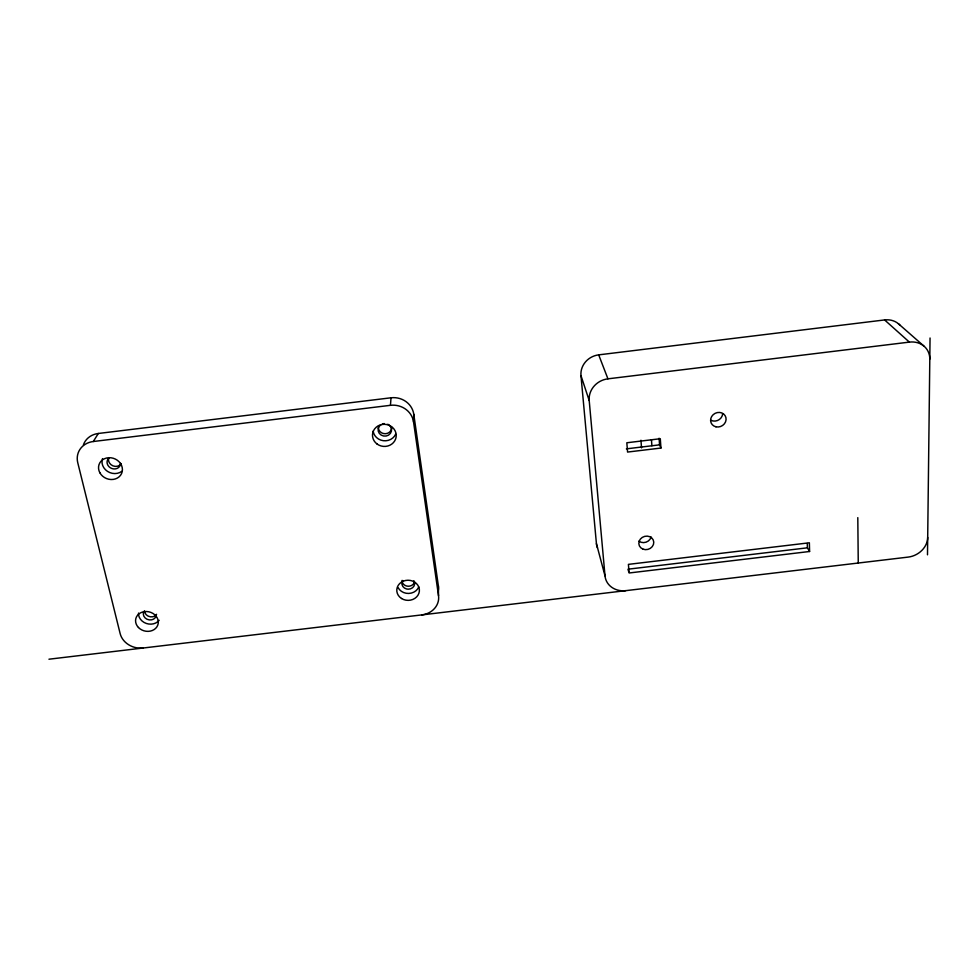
<?xml version="1.0" encoding="UTF-8"?>
<svg xmlns="http://www.w3.org/2000/svg" width="979" height="979" viewBox="0 0 979 979"><rect width="100%" height="100%" fill="white"/><g stroke="black" fill="none" stroke-linecap="round" stroke-linejoin="round"><path stroke-width="1.47" d="M927.492 554.812L930.05 338M421.876 614.898A19.347 17.169 -0.3 0 0 438.519 595.685L413.542 421.925L413.762 414.19A20.131 18.858 4.7 0 0 391.025 397.792L98.341 433.477A20.608 18.197 23.2 0 0 83.411 444.858M391.673 427.113L391.576 428.741A6.694 6.241 5.3 0 1 383.768 433.611A6.694 6.241 5.3 0 1 378.432 426.257M413.542 421.925A20.437 19.103 4.5 0 0 390.45 405.318L391.025 397.792M143.203 648.012A19.617 16.741 14.2 0 1 120.148 633.597L77.757 462.724A20.926 18.43 23 0 1 93.274 441.517L98.341 433.477M382.422 423.993L382.593 423.907A6.718 6.266 5.3 0 1 384.306 423.589M597.447 547.873A18.515 16.545 -14.4 0 1 596.431 543.675L580.975 375.63A19.543 18.283 -22 0 1 598.695 354.863L884.6 319.937A20.314 17.806 -36.5 0 1 900.105 325.383M93.274 441.517L390.45 405.318M625.728 590.667A19.47 17.206 -14 0 1 605.01 575.86L589.211 400.57A20.596 19.127 -20.9 0 1 607.935 378.836L909.381 342.112A21.428 18.613 -35.5 0 1 929.805 359.183M626.376 448.859L659.565 444.845L660.947 448.039L627.563 452.065L626.829 442.765L660.299 438.727L660.947 448.039M809.584 551.495L809.364 542.794L628.408 564.369L629.118 572.984L809.584 551.495L807.394 547.824L627.967 569.203L628.726 571.724M48.95 659.21L908.157 557.1A20.045 16.912 -27 0 0 927.7 537.434M898.428 323.743L923.931 346.101M884.6 319.937L909.381 342.112M413.897 580.743L414.496 582.138A6.4 5.703 0.6 0 1 408.157 589.187L406.518 588.966A6.4 5.703 0.6 0 1 402.797 580.535M598.695 354.863L607.935 378.836M580.975 375.63L589.211 400.57M596.431 543.675L605.01 575.86M413.762 414.19L438.372 585.858L438.519 595.685M640.951 440.244L641.526 447.868M651.451 439.644L651.892 445.751M659.1 438.225L659.565 444.845M807.283 543.492L807.394 547.824M857.8 517.634L858.253 563.035M438.372 585.858A19.066 16.973 -0.2 0 1 438.347 590.288M381.027 424.629A6.718 6.266 5.3 0 0 381.125 435.055A6.718 6.266 5.3 0 0 391.416 431.115L391.514 429.475A6.718 6.266 5.3 0 0 387.733 424.237M414.484 582.15A6.376 5.69 0.6 0 1 408.243 586.237L406.603 586.017A6.376 5.69 0.6 0 1 401.99 580.437M121.066 463.801A6.841 6.045 22.3 0 1 109.415 462.871L108.742 461.342A6.841 6.045 22.3 0 1 108.742 458.16M120.576 463.324A6.865 6.07 22.2 0 1 115.559 468.868A6.865 6.07 22.2 0 1 107.971 465.392L107.286 463.85A6.865 6.07 22.2 0 1 109.036 458.037M156.579 614.31A6.461 5.556 14.4 0 1 154.303 616.256L152.773 616.758A6.461 5.556 14.4 0 1 144.549 611.018M156.187 614.604A6.486 5.568 14.3 0 1 153.103 619.328L151.574 619.829A6.486 5.568 14.3 0 1 143.313 614.066L143.485 612.621A6.486 5.568 14.3 0 1 144.097 611.288M159.161 620.294A11.356 9.753 14.3 0 1 146.25 623.427A11.356 9.753 14.3 0 1 138.504 613.074M121.775 471.352A12.017 10.622 22.2 0 1 107.445 471.34A12.017 10.622 22.2 0 1 102.526 458.625M418.779 586.959A11.21 9.986 0.6 0 1 408.732 593.445A11.21 9.986 0.6 0 1 398.123 587.657M395.651 434.199A11.76 10.965 5.3 0 1 383.266 440.697A11.76 10.965 5.3 0 1 373.158 431.152M651.096 536.933A7.465 6.645 -16.4 0 1 638.908 541.167M722.673 413.689A7.808 7.073 -26.6 0 1 710.876 420.26M642.848 549.084A7.538 6.706 -16.3 0 0 653.764 542.146A7.538 6.706 -16.3 0 0 642.261 537.422A7.538 6.706 -16.3 0 0 642.848 549.084M715.955 426.807A7.893 7.134 -26.4 0 0 725.928 417.617A7.893 7.134 -26.4 0 0 713.153 414.704A7.893 7.134 -26.4 0 0 715.955 426.807M377.086 444.038A11.895 11.075 5.2 0 0 396.128 437.001A11.895 11.075 5.2 0 0 379.852 425.07A11.895 11.075 5.2 0 0 377.086 444.038M401.537 598.499A11.32 10.071 0.5 0 0 419.355 591.267A11.32 10.071 0.5 0 0 403.36 581.147A11.32 10.071 0.5 0 0 401.537 598.499M138.443 627.49A11.467 9.827 14.2 0 0 157.729 625.238A11.467 9.827 14.2 0 0 144.611 611.594A11.467 9.827 14.2 0 0 138.443 627.49M99.858 472.759A12.152 10.708 22.1 0 0 120.539 475.292A12.152 10.708 22.1 0 0 111.031 457.793A12.152 10.708 22.1 0 0 99.858 472.759"/></g></svg>
